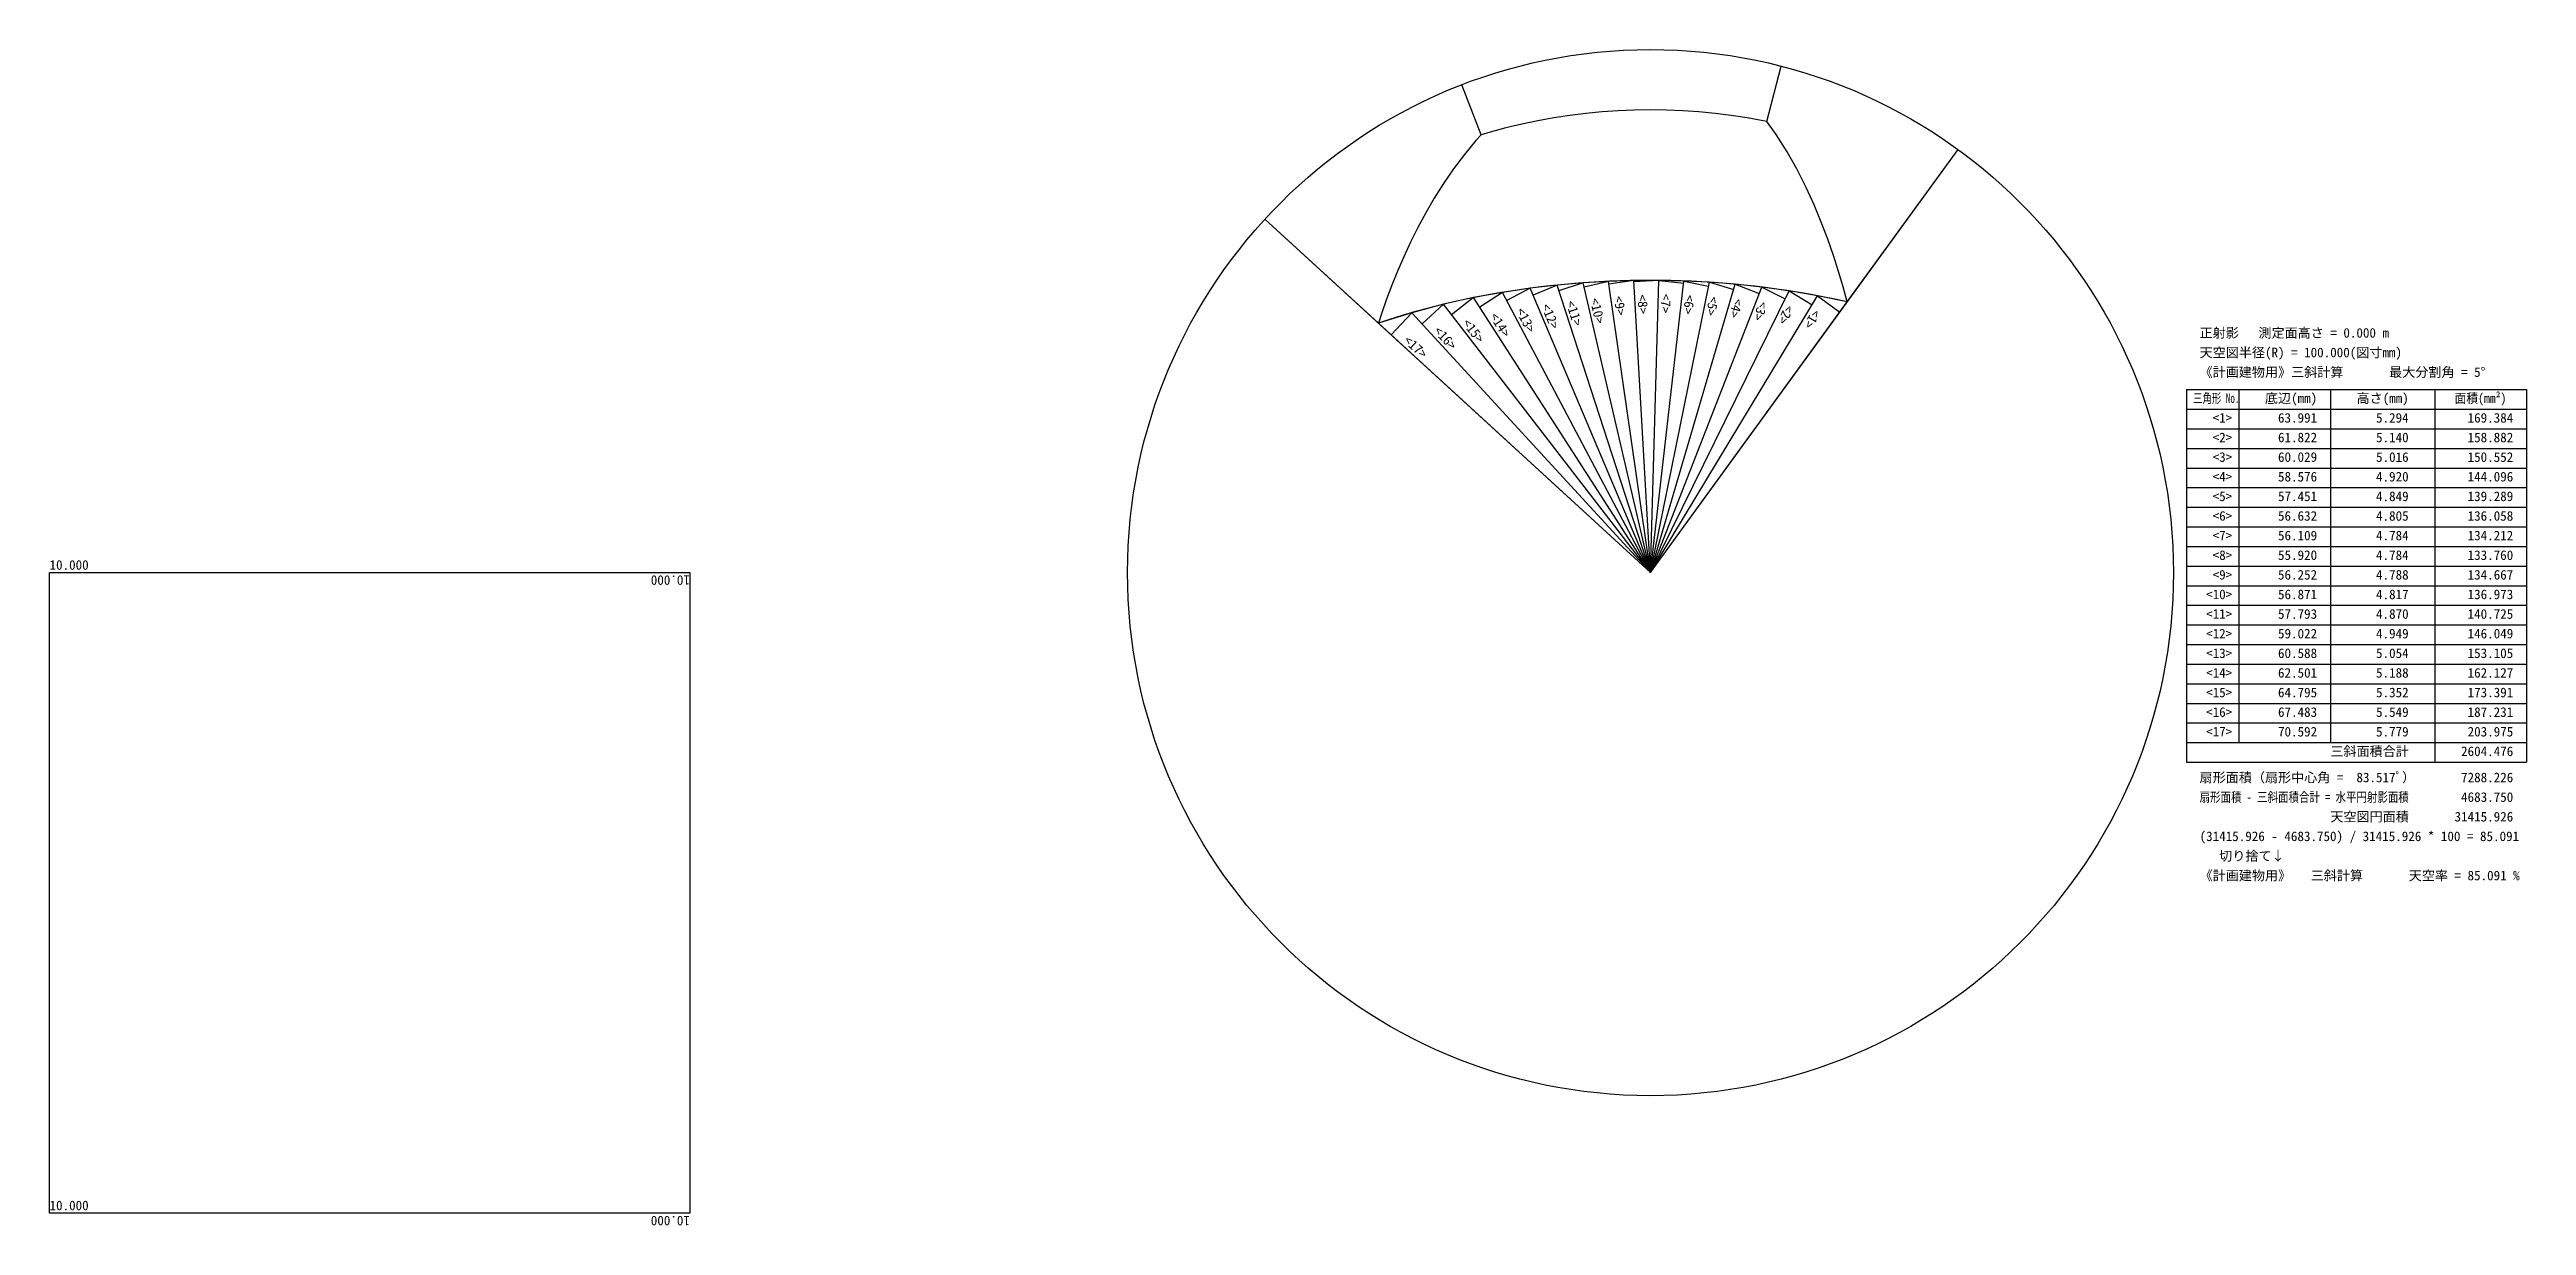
# Model space of a CAD drawing. Units: millimetres at full size, sheet at 1:100. Extents: x -9429 to 37934, y -9848 to 12633.
import ezdxf
from ezdxf.enums import TextEntityAlignment as Align

# ---------------------------------------------------------------- set-up
doc = ezdxf.new("R2010")
doc.units = ezdxf.units.MM
doc.header["$LTSCALE"] = 100
doc.layers.add('0-0', color=4, linetype='Continuous')
doc.styles.add('ＭＳ ゴシック', font='')
doc.styles.get('ＭＳ ゴシック').set_extended_font_data('MS Gothic')

msp = doc.modelspace()

# ---------------------------------------------------------------- linework, layer by layer
at = {"layer": '0-0', "color": 7}
for p, q in [((23409.5, 11257.8), (23682.5, 12315.4)), ((17943.7, 11002.5), (17573.7, 11958.3)), ((24947.5, 7807.9), (27065.4, 10720)), ((15979.9, 7402.8), (13812.1, 9389.9))]:
    msp.add_line(p, q, dxfattribs=at)
at = {"layer": '0-0'}
for p, q in [((21183.7, 2632.7), (27065.4, 10720)), ((21183.7, 2632.7), (13812.1, 9389.9)), ((18884.5, 8068.7), (18354.3, 7990.3)), ((18884.5, 8068.7), (18437.6, 7832.6)), ((19396.5, 8128.7), (18884.5, 8068.7)), ((21183.7, 2632.7), (18884.5, 8068.7)), ((19396.5, 8128.7), (18940.7, 7935.9)), ((19894.7, 8171.8), (19396.5, 8128.7)), ((21183.7, 2632.7), (19396.5, 8128.7)), ((19894.7, 8171.8), (19431.5, 8021.2)), ((20382.6, 8200.6), (19894.7, 8171.8)), ((21183.7, 2632.7), (19894.7, 8171.8)), ((20382.6, 8200.6), (19913.4, 8091.4)), ((20864.2, 8215.6), (20382.6, 8200.6)), ((21183.7, 2632.7), (20382.6, 8200.6)), ((20864.2, 8215.6), (20390.2, 8147.4)), ((21343.4, 8217.8), (20864.2, 8215.6)), ((21183.7, 2632.7), (20864.2, 8215.6)), ((21343.4, 8217.8), (20865.7, 8190.5)), ((21183.7, 2632.7), (21343.4, 8217.8)), ((21183.7, 2632.7), (21823.8, 8207)), ((21183.7, 2632.7), (22309.2, 8182.9)), ((21183.7, 2632.7), (22803.5, 8144.7)), ((21183.7, 2632.7), (23310.4, 8090.6)), ((16617.9, 7601.9), (15979.9, 7402.8)), ((16617.9, 7601.9), (16227.4, 7175.9)), ((17224.5, 7761.9), (16617.9, 7601.9)), ((21183.7, 2632.7), (16617.9, 7601.9)), ((17224.5, 7761.9), (16815.9, 7386.5)), ((17802.4, 7889.2), (17224.5, 7761.9)), ((21183.7, 2632.7), (17224.5, 7761.9)), ((17802.4, 7889.2), (17378.7, 7562.2)), ((18354.3, 7990.3), (17802.4, 7889.2)), ((21183.7, 2632.7), (17802.4, 7889.2)), ((18354.3, 7990.3), (17917.9, 7709.6)), ((21183.7, 2632.7), (18354.3, 7990.3)), ((21183.7, 2632.7), (23834.2, 8018.7)), ((21183.7, 2632.7), (24378.4, 7925.5)), ((21183.7, 2632.7), (24947.5, 7807.9)), ((21183.7, 2632.7), (15979.9, 7402.8)), ((31433.7, 6132.7), (31433.7, -992.3)), ((31433.7, 6132.7), (37933.7, 6132.7)), ((31433.7, 5757.7), (37933.7, 5757.7)), ((32433.7, 6132.7), (32433.7, -617.3)), ((34183.7, 6132.7), (34183.7, -617.3)), ((36183.7, 6132.7), (36183.7, -992.3)), ((37933.7, 6132.7), (37933.7, -992.3)), ((31433.7, 5382.7), (37933.7, 5382.7)), ((31433.7, 5007.7), (37933.7, 5007.7)), ((31433.7, 4632.7), (37933.7, 4632.7)), ((31433.7, 4257.7), (37933.7, 4257.7)), ((31433.7, 3882.7), (37933.7, 3882.7)), ((31433.7, 3507.7), (37933.7, 3507.7)), ((31433.7, 3132.7), (37933.7, 3132.7)), ((31433.7, 2757.7), (37933.7, 2757.7)), ((31433.7, 2382.7), (37933.7, 2382.7)), ((31433.7, 2007.7), (37933.7, 2007.7)), ((31433.7, 1632.7), (37933.7, 1632.7)), ((31433.7, 1257.7), (37933.7, 1257.7)), ((31433.7, 882.7), (37933.7, 882.7)), ((31433.7, 507.7), (37933.7, 507.7)), ((31433.7, 132.7), (37933.7, 132.7)), ((31433.7, -242.3), (37933.7, -242.3)), ((31433.7, -617.3), (37933.7, -617.3)), ((31433.7, -992.3), (37933.7, -992.3))]:
    msp.add_line(p, q, dxfattribs=at)
at = {"layer": '0-0', "color": 7}
for points in [[(23409.5, 11257.8), (23337.7, 11272.1), (23031.8, 11327.4), (22725, 11374), (22417.6, 11412.2), (22109.5, 11441.8), (21801.1, 11462.9), (21492.5, 11475.6), (21183.7, 11479.8), (20874.9, 11475.6), (20566.2, 11462.9), (20257.8, 11441.8), (19949.8, 11412.2), (19642.3, 11374), (19335.6, 11327.4), (19029.6, 11272.1), (18724.7, 11208.1), (18421, 11135.4), (18118.6, 11053.9), (17943.7, 11002.5), (17846.4, 10892.7), (17625.2, 10625.1), (17419.2, 10351.1), (17227.7, 10072.8), (17050.1, 9792.2), (16885.8, 9510.7), (16734, 9229.6), (16593.9, 8949.9), (16464.8, 8672.5), (16346, 8398), (16236.6, 8126.9), (16136.1, 7859.6), (16043.7, 7596.2), (15979.9, 7402.8)], [(24947.5, 7807.9), (24868.1, 8095.1), (24780.5, 8388.9), (24682.6, 8692.9), (24572.9, 9006.9), (24450.2, 9329.9), (24312.8, 9660.8), (24159.2, 9997.4), (23987.9, 10337.1), (23797.2, 10676.2), (23585.8, 11009.8), (23409.5, 11257.8)], [(24947.5, 7807.9), (24709.5, 7859.9), (24479.2, 7906.6), (24253.1, 7949), (24030.9, 7987.5), (23812.3, 8022.2), (23597.2, 8053.5), (23385.2, 8081.6), (23176.1, 8106.7), (22969.5, 8128.9), (22765.3, 8148.3), (22563.1, 8165.3), (22362.7, 8179.7), (22163.9, 8191.8), (21966.3, 8201.5), (21769.8, 8209.1), (21574, 8214.4), (21378.7, 8217.6), (21183.7, 8218.7), (20988.6, 8217.6), (20793.4, 8214.4), (20597.6, 8209.1), (20401, 8201.5), (20203.5, 8191.8), (20004.6, 8179.7), (19804.2, 8165.3), (19602.1, 8148.3), (19397.8, 8128.9), (19191.3, 8106.7), (18982.2, 8081.6), (18770.1, 8053.5), (18555, 8022.2), (18336.5, 7987.5), (18114.3, 7949), (17888.1, 7906.6), (17657.8, 7859.9), (17423.1, 7808.6), (17183.7, 7752.3), (16939.5, 7690.6), (16690.4, 7623)], [(16690.4, 7623), (16436, 7549), (16176.6, 7468), (15979.9, 7402.8)]]:
    msp.add_lwpolyline(points, dxfattribs=at)
at = {"layer": '0-0'}
for points in [[(21823.8, 8207), (21343.4, 8217.8), (21818.8, 8163.2)], [(22309.2, 8182.9), (21823.8, 8207), (22294.7, 8111.5)], [(22803.5, 8144.7), (22309.2, 8182.9), (22774.5, 8046.2)], [(23310.4, 8090.6), (22803.5, 8144.7), (23261.9, 7966.1)], [(23834.2, 8018.7), (23310.4, 8090.6), (23760.5, 7869.1)], [(24378.4, 7925.5), (23834.2, 8018.7), (24274.3, 7753.1)], [(24947.5, 7807.9), (24378.4, 7925.5), (24806.6, 7614.1)]]:
    msp.add_lwpolyline(points, dxfattribs=at)
at = {"layer": '0-0', "color": 7}
msp.add_lwpolyline([(-9428.6, 2632.7), (2816.3, 2632.7), (2816.3, -9612.2), (-9428.6, -9612.2)], close=True, dxfattribs=at)
msp.add_circle((21183.7, 2632.7), 10000, dxfattribs=at)

# ---------------------------------------------------------------- texts
at = {"layer": '0-0', "style": 'ＭＳ ゴシック'}
for s, rotation, p in [('<13>', 297.839, (18554.3, 7611.6)), ('<12>', 292.926, (19038.1, 7705.7)), ('<11>', 288.013, (19508.8, 7783.4)), ('<10>', 283.1, (19970, 7847.9)), ('<9>', 278.187, (20425.8, 7899.9)), ('<8>', 273.275, (20880, 7940.9)), ('<7>', 268.362, (21336.2, 7967.9)), ('<6>', 263.449, (21795.3, 7958.6)), ('<5>', 258.536, (22259.5, 7937.9)), ('<4>', 253.624, (22733, 7904.8)), ('<3>', 248.711, (23219.7, 7857.6)), ('<2>', 243.798, (23723.8, 7794.4)), ('<1>', 238.885, (24249.2, 7711.5)), ('<17>', 317.49, (16411.7, 7007)), ('<16>', 312.577, (16985, 7202.4)), ('<15>', 307.664, (17531.4, 7364.3)), ('<14>', 302.751, (18053.2, 7499.3))]:
    msp.add_text(s, height=183.3, rotation=rotation, dxfattribs=at).set_placement(p, align=Align.BOTTOM_LEFT)
for s, p in [('正射影 \u3000測定面高さ = 0.000 m', (31683.7, 7070.2)), ('天空図半径(R) = 100.000(図寸mm)', (31683.7, 6695.2)), ('《計画建物用》三斜計算 \u3000 \u3000 最大分割角 = 5°', (31683.7, 6320.2)), ('底辺(mm)', (32933.7, 5820.2)), ('高さ(mm)', (34683.7, 5820.2)), ('<1>', (31933.7, 5445.2)), ('<2>', (31933.7, 5070.2)), ('   63.991', (32808.7, 5445.2)), ('   61.822', (32808.7, 5070.2)), ('    5.294', (34558.7, 5445.2)), ('    5.140', (34558.7, 5070.2)), (' 169.384', (36683.7, 5445.2)), (' 158.882', (36683.7, 5070.2)), ('<3>', (31933.7, 4695.2)), ('   60.029', (32808.7, 4695.2)), ('    5.016', (34558.7, 4695.2)), (' 150.552', (36683.7, 4695.2)), ('<4>', (31933.7, 4320.2)), ('   58.576', (32808.7, 4320.2)), ('    4.920', (34558.7, 4320.2)), (' 144.096', (36683.7, 4320.2)), ('<5>', (31933.7, 3945.2)), ('<6>', (31933.7, 3570.2)), ('   57.451', (32808.7, 3945.2)), ('   56.632', (32808.7, 3570.2)), ('    4.849', (34558.7, 3945.2)), ('    4.805', (34558.7, 3570.2)), (' 139.289', (36683.7, 3945.2)), (' 136.058', (36683.7, 3570.2)), ('<7>', (31933.7, 3195.2)), ('   56.109', (32808.7, 3195.2)), ('    4.784', (34558.7, 3195.2)), (' 134.212', (36683.7, 3195.2)), ('<8>', (31933.7, 2820.2)), ('   55.920', (32808.7, 2820.2)), ('    4.784', (34558.7, 2820.2)), (' 133.760', (36683.7, 2820.2)), ('<9>', (31933.7, 2445.2)), ('   56.252', (32808.7, 2445.2)), ('    4.788', (34558.7, 2445.2)), (' 134.667', (36683.7, 2445.2)), ('<10>', (31808.7, 2070.2)), ('<11>', (31808.7, 1695.2)), ('   56.871', (32808.7, 2070.2)), ('   57.793', (32808.7, 1695.2)), ('    4.817', (34558.7, 2070.2)), ('    4.870', (34558.7, 1695.2)), (' 136.973', (36683.7, 2070.2)), (' 140.725', (36683.7, 1695.2)), ('<12>', (31808.7, 1320.2)), ('   59.022', (32808.7, 1320.2)), ('    4.949', (34558.7, 1320.2)), (' 146.049', (36683.7, 1320.2)), ('<13>', (31808.7, 945.2)), ('   60.588', (32808.7, 945.2)), ('    5.054', (34558.7, 945.2)), (' 153.105', (36683.7, 945.2)), ('<14>', (31808.7, 570.2)), ('   62.501', (32808.7, 570.2)), ('    5.188', (34558.7, 570.2)), (' 162.127', (36683.7, 570.2)), ('<15>', (31808.7, 195.2)), ('<16>', (31808.7, -179.8)), ('   64.795', (32808.7, 195.2)), ('   67.483', (32808.7, -179.8)), ('    5.352', (34558.7, 195.2)), ('    5.549', (34558.7, -179.8)), (' 173.391', (36683.7, 195.2)), (' 187.231', (36683.7, -179.8)), ('<17>', (31808.7, -554.8)), ('   70.592', (32808.7, -554.8)), ('    5.779', (34558.7, -554.8)), (' 203.975', (36683.7, -554.8)), ('三斜面積合計', (34183.7, -929.8)), ('2604.476', (36683.7, -929.8)), ('扇形面積（扇形中心角 =  83.517ﾟ）', (31683.7, -1429.8)), ('7288.226', (36683.7, -1429.8)), ('4683.750', (36683.7, -1804.8)), ('(31415.926 - 4683.750) / 31415.926 * 100 = 85.091', (31683.7, -2554.8)), ('天空図円面積', (34183.7, -2179.8)), ('31415.926', (36558.7, -2179.8)), (' \u3000切り捨て↓', (31683.7, -2929.8)), ('《計画建物用》 \u3000三斜計算 \u3000 \u3000 天空率 = 85.091 %', (31683.7, -3304.8))]:
    msp.add_text(s, height=183.3, dxfattribs=at).set_placement(p, align=Align.BOTTOM_LEFT)
for s, width, p in [('三角形 No.', 0.7, (31558.7, 5820.2)), ('面積(mm²)', 0.9, (36558.7, 5820.2)), ('扇形面積 - 三斜面積合計 = 水平円射影面積', 0.8, (31683.7, -1804.8))]:
    msp.add_text(s, height=183.3, dxfattribs=dict(at, width=width)).set_placement(p, align=Align.BOTTOM_LEFT)
at = {"layer": '0-0', "color": 2, "style": 'ＭＳ ゴシック'}
for p in [(-9428.6, 2632.7), (-9428.6, -9612.2)]:
    msp.add_text('10.000', height=183.3, dxfattribs=at).set_placement(p, align=Align.BOTTOM_LEFT)
for p in [(2816.3, 2632.7), (2816.3, -9612.2)]:
    msp.add_text('10.000', height=183.3, rotation=180, dxfattribs=at).set_placement(p, align=Align.BOTTOM_LEFT)

doc.saveas('drawing.dxf')
